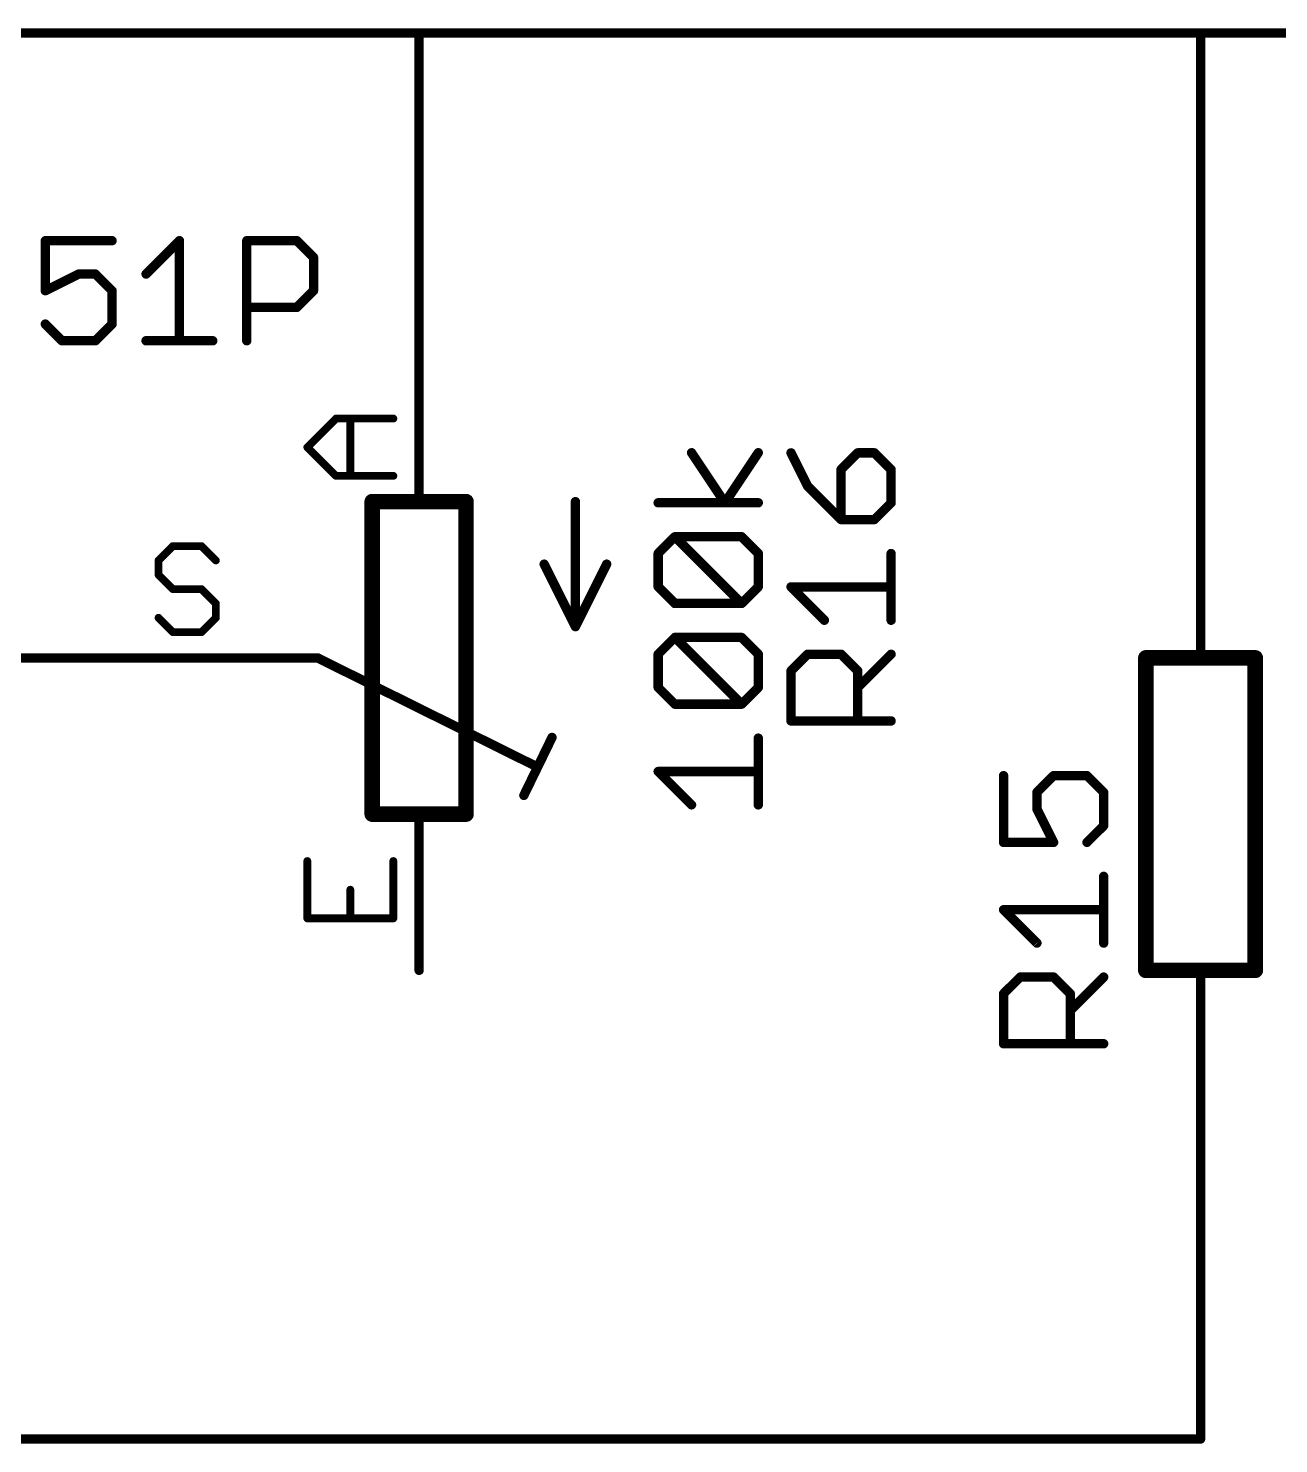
# Model space of a CAD drawing. Extents: x -44 to 217, y -56 to 126.
# Drawn here: x 140.97 to 161.29, y -10.24 to 12.78 of the extents above; entities that cross this region are included whole.
import ezdxf

# ---------------------------------------------------------------- set-up
doc = ezdxf.new("R2010")
doc.units = 0
for name, color, linetype in [('91', 94, 'CONTINUOUS'), ('94', 14, 'CONTINUOUS'), ('95', 251, 'CONTINUOUS'), ('96', 251, 'CONTINUOUS')]:
    doc.layers.add(name, color=color, linetype=linetype)

msp = doc.modelspace()

# ---------------------------------------------------------------- linework, layer by layer
at = {"layer": '91', "const_width": 0.1524}
for points in [[(139.7, 12.7), (147.32, 12.7)], [(147.32, 12.7), (160.02, 12.7)], [(147.32, 12.7), (147.32, 7.62)], [(160.02, 12.7), (172.72, 12.7)], [(160.02, 12.7), (160.02, 5.08)], [(142.24, 2.54), (119.38, 2.54)], [(160.02, -10.16), (160.02, -5.08)], [(129.54, -10.16), (160.02, -10.16)]]:
    msp.add_lwpolyline(points, dxfattribs=at)
at = {"layer": '91', "const_width": 0.0762}
for points in [[(147.32, 12.7381, 1), (147.32, 12.6619)], [(147.3581, 12.7, 1), (147.2819, 12.7)], [(147.32, 12.6619, 1), (147.32, 12.7381)], [(160.02, 12.7381, 1), (160.02, 12.6619)], [(160.0581, 12.7, 1), (159.9819, 12.7)], [(160.02, 12.6619, 1), (160.02, 12.7381)], [(147.2819, 7.62, 1), (147.3581, 7.62)], [(159.9819, 5.08, 1), (160.0581, 5.08)], [(142.24, 2.5019, 1), (142.24, 2.5781)], [(160.0581, -5.08, 1), (159.9819, -5.08)], [(159.9819, -10.16, 1), (160.0581, -10.16)], [(160.02, -10.1981, 1), (160.02, -10.1219)]]:
    msp.add_lwpolyline(points, format="xyb", dxfattribs=at)
at = {"layer": '94'}
for points, const_width in [([(147.32, 7.62), (147.32, 5.08)], 0.1524), ([(146.558, 5.08), (146.558, 0)], 0.254), ([(148.082, 5.08), (146.558, 5.08)], 0.254), ([(148.082, 0), (148.082, 5.08)], 0.254), ([(149.86, 5.08), (149.86, 3.048)], 0.1524), ([(160.02, 5.08), (160.02, 2.54)], 0.1524), ([(149.86, 3.048), (149.352, 4.064)], 0.1524), ([(149.86, 3.048), (150.368, 4.064)], 0.1524), ([(142.24, 2.54), (144.78, 2.54)], 0.1524), ([(144.78, 2.54), (145.669, 2.54)], 0.1524), ([(145.669, 2.54), (149.1996, 0.7874)], 0.1524), ([(159.131, 2.54), (159.131, -2.54)], 0.254), ([(160.909, 2.54), (159.131, 2.54)], 0.254), ([(160.909, -2.54), (160.909, 2.54)], 0.254), ([(149.4797, 1.2461), (149.0218, 0.3048)], 0.1524), ([(146.558, 0), (148.082, 0)], 0.254), ([(147.32, -2.54), (147.32, 0)], 0.1524), ([(160.909, -2.54), (159.131, -2.54)], 0.254), ([(160.02, -5.08), (160.02, -2.54)], 0.1524)]:
    msp.add_lwpolyline(points, dxfattribs=dict(at, const_width=const_width))
for points, const_width in [([(147.3581, 7.62, 1), (147.2819, 7.62)], 0.0762), ([(146.6215, 5.08, 1), (146.4945, 5.08)], 0.127), ([(146.558, 5.1435, 1), (146.558, 5.0165)], 0.127), ([(147.2819, 5.08, 1), (147.3581, 5.08)], 0.0762), ([(148.1455, 5.08, 1), (148.0185, 5.08)], 0.127), ([(148.082, 5.0165, 1), (148.082, 5.1435)], 0.127), ([(149.8981, 5.08, 1), (149.8219, 5.08)], 0.0762), ([(160.0581, 5.08, 1), (159.9819, 5.08)], 0.0762), ([(149.3861, 4.081, 1), (149.3179, 4.047)], 0.0762), ([(150.4021, 4.047, 1), (150.3339, 4.081)], 0.0762), ([(149.8259, 3.065, 1), (149.8941, 3.031)], 0.0762), ([(149.8219, 3.048, 1), (149.8981, 3.048)], 0.0762), ([(149.8259, 3.031, 1), (149.8941, 3.065)], 0.0762), ([(142.24, 2.5781, 1), (142.24, 2.5019)], 0.0762), ([(144.78, 2.5781, 1), (144.78, 2.5019)], 0.0762), ([(144.78, 2.5019, 1), (144.78, 2.5781)], 0.0762), ([(145.6859, 2.5741, 1), (145.6521, 2.5059)], 0.0762), ([(145.669, 2.5019, 1), (145.669, 2.5781)], 0.0762), ([(159.1945, 2.54, 1), (159.0675, 2.54)], 0.127), ([(159.131, 2.6035, 1), (159.131, 2.4765)], 0.127), ([(159.9819, 2.54, 1), (160.0581, 2.54)], 0.0762), ([(160.9725, 2.54, 1), (160.8455, 2.54)], 0.127), ([(160.909, 2.4765, 1), (160.909, 2.6035)], 0.127), ([(149.514, 1.2294, 1), (149.4454, 1.2628)], 0.0762), ([(149.1827, 0.7533, 1), (149.2165, 0.8215)], 0.0762), ([(148.9875, 0.3215, 1), (149.0561, 0.2881)], 0.0762), ([(146.558, 0.0635, 1), (146.558, -0.0635)], 0.127), ([(146.4945, 0, 1), (146.6215, 0)], 0.127), ([(147.3581, 0, 1), (147.2819, 0)], 0.0762), ([(148.0185, 0, 1), (148.1455, 0)], 0.127), ([(148.082, -0.0635, 1), (148.082, 0.0635)], 0.127), ([(147.2819, -2.54, 1), (147.3581, -2.54)], 0.0762), ([(159.131, -2.4765, 1), (159.131, -2.6035)], 0.127), ([(159.0675, -2.54, 1), (159.1945, -2.54)], 0.127), ([(160.0581, -2.54, 1), (159.9819, -2.54)], 0.0762), ([(160.8455, -2.54, 1), (160.9725, -2.54)], 0.127), ([(160.909, -2.6035, 1), (160.909, -2.4765)], 0.127), ([(159.9819, -5.08, 1), (160.0581, -5.08)], 0.0762)]:
    msp.add_lwpolyline(points, format="xyb", dxfattribs=dict(at, const_width=const_width))
at = {"layer": '95'}
for points, const_width in [([(145.5027, 5.9652), (145.9688, 6.4312)], 0.127), ([(145.9688, 6.4312), (146.9009, 6.4312)], 0.127), ([(146.2018, 5.4991), (146.2018, 6.4312)], 0.127), ([(145.9688, 5.4991), (145.5027, 5.9652)], 0.127), ([(153.3638, 5.8737), (153.635, 5.3314)], 0.1524), ([(154.4485, 5.8737), (154.1773, 5.6025)], 0.1524), ([(154.7196, 5.8737), (154.4485, 5.8737)], 0.1524), ([(154.9908, 5.6025), (154.7196, 5.8737)], 0.1524), ([(146.9009, 5.4991), (145.9688, 5.4991)], 0.127), ([(154.1773, 5.6025), (154.1773, 4.789)], 0.1524), ([(154.9908, 5.0602), (154.9908, 5.6025)], 0.1524), ([(153.635, 5.3314), (154.1773, 4.789)], 0.1524), ([(154.7196, 4.789), (154.9908, 5.0602)], 0.1524), ([(154.1773, 4.789), (154.7196, 4.789)], 0.1524), ([(143.3177, 4.3573), (143.0846, 4.1243)], 0.127), ([(143.7837, 4.3573), (143.3177, 4.3573)], 0.127), ([(144.0168, 4.1243), (143.7837, 4.3573)], 0.127), ([(143.0846, 4.1243), (143.0846, 3.8912)], 0.127), ([(154.9908, 3.1519), (154.9908, 4.2365)], 0.1524), ([(143.0846, 3.8912), (143.3177, 3.6582)], 0.127), ([(143.3177, 3.6582), (143.7837, 3.6582)], 0.127), ([(143.7837, 3.6582), (144.0168, 3.4252)], 0.127), ([(153.9061, 3.1519), (153.3638, 3.6942)], 0.1524), ([(153.3638, 3.6942), (154.9908, 3.6942)], 0.1524), ([(144.0168, 3.4252), (144.0168, 3.1921)], 0.127), ([(143.3177, 2.9591), (143.0846, 3.1921)], 0.127), ([(144.0168, 3.1921), (143.7837, 2.9591)], 0.127), ([(143.7837, 2.9591), (143.3177, 2.9591)], 0.127), ([(153.3638, 2.3282), (153.635, 2.5994)], 0.1524), ([(153.635, 2.5994), (154.1773, 2.5994)], 0.1524), ([(154.1773, 2.5994), (154.4485, 2.3282)], 0.1524), ([(154.4485, 2.0571), (154.9908, 2.5994)], 0.1524), ([(153.3638, 1.5147), (153.3638, 2.3282)], 0.1524), ([(154.4485, 2.3282), (154.4485, 1.5147)], 0.1524), ([(154.9908, 1.5147), (153.3638, 1.5147)], 0.1524), ([(156.8182, 0.6252), (156.8182, -0.4595)], 0.1524), ([(157.3605, 0.354), (157.6317, 0.6252)], 0.1524), ([(157.6317, 0.6252), (158.174, 0.6252)], 0.1524), ([(158.174, 0.6252), (158.4452, 0.354)], 0.1524), ([(157.3605, 0.0828), (157.3605, 0.354)], 0.1524), ([(158.4452, 0.354), (158.4452, -0.1883)], 0.1524), ([(157.6317, -0.4595), (157.3605, 0.0828)], 0.1524), ([(158.4452, -0.1883), (158.174, -0.4595)], 0.1524), ([(156.8182, -0.4595), (157.6317, -0.4595)], 0.1524), ([(145.5027, -0.7632), (145.5027, -1.6954)], 0.127), ([(146.9009, -1.6954), (146.9009, -0.7632)], 0.127), ([(158.4452, -2.0966), (158.4452, -1.012)], 0.1524), ([(146.2018, -1.6954), (146.2018, -1.2293)], 0.127), ([(157.3605, -2.0966), (156.8182, -1.5543)], 0.1524), ([(156.8182, -1.5543), (158.4452, -1.5543)], 0.1524), ([(145.5027, -1.6954), (146.9009, -1.6954)], 0.127), ([(156.8182, -2.9203), (157.0894, -2.6491)], 0.1524), ([(157.0894, -2.6491), (157.6317, -2.6491)], 0.1524), ([(157.6317, -2.6491), (157.9029, -2.9203)], 0.1524), ([(157.9029, -3.1915), (158.4452, -2.6491)], 0.1524), ([(156.8182, -3.7338), (156.8182, -2.9203)], 0.1524), ([(157.9029, -2.9203), (157.9029, -3.7338)], 0.1524), ([(158.4452, -3.7338), (156.8182, -3.7338)], 0.1524)]:
    msp.add_lwpolyline(points, dxfattribs=dict(at, const_width=const_width))
for points, const_width in [([(145.9688, 6.463, 1), (145.9688, 6.3995)], 0.0635), ([(145.9912, 6.4088, 1), (145.9463, 6.4537)], 0.0635), ([(146.2336, 6.4312, 1), (146.1701, 6.4312)], 0.0635), ([(146.9009, 6.3995, 1), (146.9009, 6.463)], 0.0635), ([(145.5252, 5.9876, 1), (145.4803, 5.9427)], 0.0635), ([(145.4803, 5.9876, 1), (145.5252, 5.9427)], 0.0635), ([(153.3979, 5.8907, 1), (153.3297, 5.8567)], 0.0762), ([(154.4485, 5.9118, 1), (154.4485, 5.8356)], 0.0762), ([(154.4754, 5.8468, 1), (154.4215, 5.9006)], 0.0762), ([(154.7466, 5.9006, 1), (154.6927, 5.8468)], 0.0762), ([(154.7196, 5.8356, 1), (154.7196, 5.9118)], 0.0762), ([(145.9688, 5.5309, 1), (145.9688, 5.4674)], 0.0635), ([(145.9463, 5.4766, 1), (145.9912, 5.5216)], 0.0635), ([(146.1701, 5.4991, 1), (146.2336, 5.4991)], 0.0635), ([(146.9009, 5.4674, 1), (146.9009, 5.5309)], 0.0635), ([(154.2154, 5.6025, 1), (154.1392, 5.6025)], 0.0762), ([(154.1504, 5.6295, 1), (154.2042, 5.5756)], 0.0762), ([(155.0289, 5.6025, 1), (154.9527, 5.6025)], 0.0762), ([(154.9639, 5.5756, 1), (155.0177, 5.6295)], 0.0762), ([(153.6619, 5.3583, 1), (153.608, 5.3044)], 0.0762), ([(153.6009, 5.3143, 1), (153.6691, 5.3484)], 0.0762), ([(154.9527, 5.0602, 1), (155.0289, 5.0602)], 0.0762), ([(155.0177, 5.0333, 1), (154.9639, 5.0871)], 0.0762), ([(154.1773, 4.8271, 1), (154.1773, 4.7509)], 0.0762), ([(154.1504, 4.7621, 1), (154.2042, 4.816)], 0.0762), ([(154.6927, 4.816, 1), (154.7466, 4.7621)], 0.0762), ([(154.7196, 4.7509, 1), (154.7196, 4.8271)], 0.0762), ([(154.1392, 4.789, 1), (154.2154, 4.789)], 0.0762), ([(143.3177, 4.389, 1), (143.3177, 4.3255)], 0.0635), ([(143.3401, 4.3348, 1), (143.2952, 4.3797)], 0.0635), ([(143.8062, 4.3797, 1), (143.7613, 4.3348)], 0.0635), ([(143.7837, 4.3255, 1), (143.7837, 4.389)], 0.0635), ([(143.1164, 4.1243, 1), (143.0529, 4.1243)], 0.0635), ([(143.0622, 4.1467, 1), (143.1071, 4.1018)], 0.0635), ([(143.9943, 4.1018, 1), (144.0392, 4.1467)], 0.0635), ([(155.0289, 4.2365, 1), (154.9527, 4.2365)], 0.0762), ([(143.1071, 3.9137, 1), (143.0622, 3.8688)], 0.0635), ([(143.0529, 3.8912, 1), (143.1164, 3.8912)], 0.0635), ([(143.3177, 3.6899, 1), (143.3177, 3.6264)], 0.0635), ([(143.2952, 3.6357, 1), (143.3401, 3.6806)], 0.0635), ([(143.8062, 3.6806, 1), (143.7613, 3.6357)], 0.0635), ([(143.7837, 3.6264, 1), (143.7837, 3.6899)], 0.0635), ([(153.3908, 3.7212, 1), (153.3369, 3.6673)], 0.0762), ([(153.3638, 3.7323, 1), (153.3638, 3.6561)], 0.0762), ([(154.9908, 3.6561, 1), (154.9908, 3.7323)], 0.0762), ([(144.0485, 3.4252, 1), (143.985, 3.4252)], 0.0635), ([(143.9943, 3.4027, 1), (144.0392, 3.4476)], 0.0635), ([(143.1071, 3.2146, 1), (143.0622, 3.1697)], 0.0635), ([(143.985, 3.1921, 1), (144.0485, 3.1921)], 0.0635), ([(144.0392, 3.1697, 1), (143.9943, 3.2146)], 0.0635), ([(143.3177, 2.9909, 1), (143.3177, 2.9274)], 0.0635), ([(143.2952, 2.9366, 1), (143.3401, 2.9816)], 0.0635), ([(143.7613, 2.9816, 1), (143.8062, 2.9366)], 0.0635), ([(143.7837, 2.9274, 1), (143.7837, 2.9909)], 0.0635), ([(153.8792, 3.1249, 1), (153.9331, 3.1788)], 0.0762), ([(154.9527, 3.1519, 1), (155.0289, 3.1519)], 0.0762), ([(153.635, 2.6375, 1), (153.635, 2.5613)], 0.0762), ([(153.6619, 2.5724, 1), (153.608, 2.6263)], 0.0762), ([(154.2042, 2.6263, 1), (154.1504, 2.5724)], 0.0762), ([(154.1773, 2.5613, 1), (154.1773, 2.6375)], 0.0762), ([(155.0177, 2.5724, 1), (154.9639, 2.6263)], 0.0762), ([(153.4019, 2.3282, 1), (153.3257, 2.3282)], 0.0762), ([(153.3369, 2.3552, 1), (153.3908, 2.3013)], 0.0762), ([(154.4866, 2.3282, 1), (154.4104, 2.3282)], 0.0762), ([(154.4215, 2.3013, 1), (154.4754, 2.3552)], 0.0762), ([(154.4215, 2.084, 1), (154.4754, 2.0301)], 0.0762), ([(153.3638, 1.5528, 1), (153.3638, 1.4766)], 0.0762), ([(153.3257, 1.5147, 1), (153.4019, 1.5147)], 0.0762), ([(154.4104, 1.5147, 1), (154.4866, 1.5147)], 0.0762), ([(154.9908, 1.4766, 1), (154.9908, 1.5528)], 0.0762), ([(156.8563, 0.6252, 1), (156.7801, 0.6252)], 0.0762), ([(157.6317, 0.6633, 1), (157.6317, 0.5871)], 0.0762), ([(157.6586, 0.5982, 1), (157.6048, 0.6521)], 0.0762), ([(158.201, 0.6521, 1), (158.1471, 0.5982)], 0.0762), ([(158.174, 0.5871, 1), (158.174, 0.6633)], 0.0762), ([(157.3986, 0.354, 1), (157.3224, 0.354)], 0.0762), ([(157.3336, 0.3809, 1), (157.3875, 0.3271)], 0.0762), ([(158.4833, 0.354, 1), (158.4071, 0.354)], 0.0762), ([(158.4183, 0.3271, 1), (158.4721, 0.3809)], 0.0762), ([(157.3224, 0.0828, 1), (157.3986, 0.0828)], 0.0762), ([(157.3946, 0.0999, 1), (157.3265, 0.0658)], 0.0762), ([(158.4071, -0.1883, 1), (158.4833, -0.1883)], 0.0762), ([(158.4721, -0.2153, 1), (158.4183, -0.1614)], 0.0762), ([(156.8182, -0.4214, 1), (156.8182, -0.4976)], 0.0762), ([(156.7801, -0.4595, 1), (156.8563, -0.4595)], 0.0762), ([(157.5976, -0.4765, 1), (157.6658, -0.4424)], 0.0762), ([(157.6317, -0.4976, 1), (157.6317, -0.4214)], 0.0762), ([(158.1471, -0.4325, 1), (158.201, -0.4864)], 0.0762), ([(145.5345, -0.7632, 1), (145.471, -0.7632)], 0.0635), ([(146.9326, -0.7632, 1), (146.8692, -0.7632)], 0.0635), ([(158.4833, -1.012, 1), (158.4071, -1.012)], 0.0762), ([(146.2336, -1.2293, 1), (146.1701, -1.2293)], 0.0635), ([(156.8452, -1.5274, 1), (156.7913, -1.5813)], 0.0762), ([(156.8182, -1.5162, 1), (156.8182, -1.5924)], 0.0762), ([(158.4452, -1.5924, 1), (158.4452, -1.5162)], 0.0762), ([(145.5027, -1.6636, 1), (145.5027, -1.7271)], 0.0635), ([(145.471, -1.6954, 1), (145.5345, -1.6954)], 0.0635), ([(146.1701, -1.6954, 1), (146.2336, -1.6954)], 0.0635), ([(146.8692, -1.6954, 1), (146.9326, -1.6954)], 0.0635), ([(146.9009, -1.7271, 1), (146.9009, -1.6636)], 0.0635), ([(157.3336, -2.1236, 1), (157.3875, -2.0697)], 0.0762), ([(158.4071, -2.0966, 1), (158.4833, -2.0966)], 0.0762), ([(157.0894, -2.611, 1), (157.0894, -2.6872)], 0.0762), ([(157.1163, -2.6761, 1), (157.0624, -2.6222)], 0.0762), ([(157.6586, -2.6222, 1), (157.6048, -2.6761)], 0.0762), ([(157.6317, -2.6872, 1), (157.6317, -2.611)], 0.0762), ([(158.4721, -2.6761, 1), (158.4183, -2.6222)], 0.0762), ([(156.8563, -2.9203, 1), (156.7801, -2.9203)], 0.0762), ([(156.7913, -2.8934, 1), (156.8452, -2.9472)], 0.0762), ([(157.941, -2.9203, 1), (157.8648, -2.9203)], 0.0762), ([(157.8759, -2.9472, 1), (157.9298, -2.8934)], 0.0762), ([(157.8759, -3.1645, 1), (157.9298, -3.2184)], 0.0762), ([(156.8182, -3.6957, 1), (156.8182, -3.7719)], 0.0762), ([(158.4452, -3.7719, 1), (158.4452, -3.6957)], 0.0762), ([(156.7801, -3.7338, 1), (156.8563, -3.7338)], 0.0762), ([(157.8648, -3.7338, 1), (157.941, -3.7338)], 0.0762)]:
    msp.add_lwpolyline(points, format="xyb", dxfattribs=dict(at, const_width=const_width))
at = {"layer": '96', "const_width": 0.1524}
for points in [[(142.3295, 9.3232), (141.2448, 9.3232)], [(141.2448, 9.3232), (141.2448, 8.5097)], [(142.882, 8.7809), (143.4243, 9.3232)], [(143.4243, 9.3232), (143.4243, 7.6962)], [(144.5191, 7.6962), (144.5191, 9.3232)], [(144.5191, 9.3232), (145.3326, 9.3232)], [(145.3326, 9.3232), (145.6038, 9.052)], [(145.6038, 9.052), (145.6038, 8.5097)], [(141.2448, 8.5097), (141.7872, 8.7809)], [(141.7872, 8.7809), (142.0583, 8.7809)], [(142.0583, 8.7809), (142.3295, 8.5097)], [(142.3295, 8.5097), (142.3295, 7.9674)], [(145.6038, 8.5097), (145.3326, 8.2385)], [(145.3326, 8.2385), (144.5191, 8.2385)], [(141.516, 7.6962), (141.2448, 7.9674)], [(142.3295, 7.9674), (142.0583, 7.6962)], [(142.0583, 7.6962), (141.516, 7.6962)], [(142.882, 7.6962), (143.9666, 7.6962)], [(152.2895, 5.0619), (151.7471, 5.8754)], [(152.8318, 5.8754), (152.2895, 5.0619)], [(152.8318, 5.0619), (151.2048, 5.0619)], [(151.2048, 4.2382), (151.476, 4.5094)], [(151.476, 4.5094), (152.5606, 4.5094)], [(152.5606, 3.4247), (151.476, 4.5094)], [(152.5606, 4.5094), (152.8318, 4.2382)], [(151.2048, 3.6959), (151.2048, 4.2382)], [(152.8318, 4.2382), (152.8318, 3.6959)], [(151.476, 3.4247), (151.2048, 3.6959)], [(152.8318, 3.6959), (152.5606, 3.4247)], [(152.5606, 3.4247), (151.476, 3.4247)], [(151.2048, 2.6011), (151.476, 2.8722)], [(151.476, 2.8722), (152.5606, 2.8722)], [(152.5606, 1.7876), (151.476, 2.8722)], [(152.5606, 2.8722), (152.8318, 2.6011)], [(151.2048, 2.0587), (151.2048, 2.6011)], [(152.8318, 2.6011), (152.8318, 2.0587)], [(151.476, 1.7876), (151.2048, 2.0587)], [(152.8318, 2.0587), (152.5606, 1.7876)], [(152.5606, 1.7876), (151.476, 1.7876)], [(152.8318, 0.1504), (152.8318, 1.2351)], [(151.7471, 0.1504), (151.2048, 0.6928)], [(151.2048, 0.6928), (152.8318, 0.6928)]]:
    msp.add_lwpolyline(points, dxfattribs=at)
at = {"layer": '96', "const_width": 0.0762}
for points in [[(141.2448, 9.3613, 1), (141.2448, 9.2851)], [(141.2829, 9.3232, 1), (141.2067, 9.3232)], [(142.3295, 9.2851, 1), (142.3295, 9.3613)], [(143.4624, 9.3232, 1), (143.3862, 9.3232)], [(143.4513, 9.2962, 1), (143.3974, 9.3501)], [(144.5572, 9.3232, 1), (144.481, 9.3232)], [(144.5191, 9.3613, 1), (144.5191, 9.2851)], [(145.3596, 9.3501, 1), (145.3057, 9.2962)], [(145.3326, 9.2851, 1), (145.3326, 9.3613)], [(145.6419, 9.052, 1), (145.5657, 9.052)], [(145.5769, 9.0251, 1), (145.6307, 9.079)], [(141.7872, 8.819, 1), (141.7872, 8.7428)], [(141.8042, 8.7468, 1), (141.7701, 8.8149)], [(142.0853, 8.8078, 1), (142.0314, 8.7539)], [(142.0583, 8.7428, 1), (142.0583, 8.819)], [(142.855, 8.8078, 1), (142.9089, 8.7539)], [(141.2278, 8.5438, 1), (141.2619, 8.4756)], [(141.2067, 8.5097, 1), (141.2829, 8.5097)], [(142.3676, 8.5097, 1), (142.2914, 8.5097)], [(142.3025, 8.4828, 1), (142.3564, 8.5366)], [(145.5657, 8.5097, 1), (145.6419, 8.5097)], [(145.6307, 8.4828, 1), (145.5769, 8.5366)], [(144.5191, 8.2766, 1), (144.5191, 8.2004)], [(145.3057, 8.2655, 1), (145.3596, 8.2116)], [(145.3326, 8.2004, 1), (145.3326, 8.2766)], [(141.2718, 7.9943, 1), (141.2179, 7.9404)], [(142.2914, 7.9674, 1), (142.3676, 7.9674)], [(142.3564, 7.9404, 1), (142.3025, 7.9943)], [(141.516, 7.7343, 1), (141.516, 7.6581)], [(141.489, 7.6693, 1), (141.5429, 7.7231)], [(142.0314, 7.7231, 1), (142.0853, 7.6693)], [(142.0583, 7.6581, 1), (142.0583, 7.7343)], [(142.882, 7.7343, 1), (142.882, 7.6581)], [(143.3862, 7.6962, 1), (143.4624, 7.6962)], [(143.9666, 7.6581, 1), (143.9666, 7.7343)], [(144.481, 7.6962, 1), (144.5572, 7.6962)], [(151.7788, 5.8965, 1), (151.7154, 5.8543)], [(152.8635, 5.8543, 1), (152.8001, 5.8965)], [(151.2048, 5.1, 1), (151.2048, 5.0238)], [(152.2578, 5.083, 1), (152.3212, 5.0408)], [(152.2578, 5.0408, 1), (152.3212, 5.083)], [(152.8318, 5.0238, 1), (152.8318, 5.1)], [(151.476, 4.5475, 1), (151.476, 4.4713)], [(151.5029, 4.5363, 1), (151.449, 4.4825)], [(151.5029, 4.4825, 1), (151.449, 4.5363)], [(152.5876, 4.5363, 1), (152.5337, 4.4825)], [(152.5606, 4.4713, 1), (152.5606, 4.5475)], [(151.2429, 4.2382, 1), (151.1667, 4.2382)], [(151.1779, 4.2652, 1), (151.2318, 4.2113)], [(152.8699, 4.2382, 1), (152.7937, 4.2382)], [(152.8049, 4.2113, 1), (152.8587, 4.2652)], [(151.1667, 3.6959, 1), (151.2429, 3.6959)], [(151.2318, 3.7228, 1), (151.1779, 3.669)], [(152.7937, 3.6959, 1), (152.8699, 3.6959)], [(152.8587, 3.669, 1), (152.8049, 3.7228)], [(151.476, 3.4628, 1), (151.476, 3.3866)], [(151.449, 3.3978, 1), (151.5029, 3.4517)], [(152.5337, 3.4517, 1), (152.5876, 3.3978)], [(152.5337, 3.3978, 1), (152.5876, 3.4517)], [(152.5606, 3.3866, 1), (152.5606, 3.4628)], [(151.5029, 2.8992, 1), (151.449, 2.8453)], [(151.476, 2.9103, 1), (151.476, 2.8341)], [(151.5029, 2.8453, 1), (151.449, 2.8992)], [(152.5876, 2.8992, 1), (152.5337, 2.8453)], [(152.5606, 2.8341, 1), (152.5606, 2.9103)], [(151.2429, 2.6011, 1), (151.1667, 2.6011)], [(151.1779, 2.628, 1), (151.2318, 2.5741)], [(152.8699, 2.6011, 1), (152.7937, 2.6011)], [(152.8049, 2.5741, 1), (152.8587, 2.628)], [(151.2318, 2.0857, 1), (151.1779, 2.0318)], [(151.1667, 2.0587, 1), (151.2429, 2.0587)], [(152.7937, 2.0587, 1), (152.8699, 2.0587)], [(152.8587, 2.0318, 1), (152.8049, 2.0857)], [(151.476, 1.8257, 1), (151.476, 1.7495)], [(151.449, 1.7606, 1), (151.5029, 1.8145)], [(152.5337, 1.8145, 1), (152.5876, 1.7606)], [(152.5337, 1.7606, 1), (152.5876, 1.8145)], [(152.5606, 1.7495, 1), (152.5606, 1.8257)], [(152.8699, 1.2351, 1), (152.7937, 1.2351)], [(151.2318, 0.7197, 1), (151.1779, 0.6658)], [(151.2048, 0.7309, 1), (151.2048, 0.6547)], [(152.8318, 0.6547, 1), (152.8318, 0.7309)], [(151.7202, 0.1235, 1), (151.7741, 0.1774)], [(152.7937, 0.1504, 1), (152.8699, 0.1504)]]:
    msp.add_lwpolyline(points, format="xyb", dxfattribs=at)

doc.saveas('drawing.dxf')
